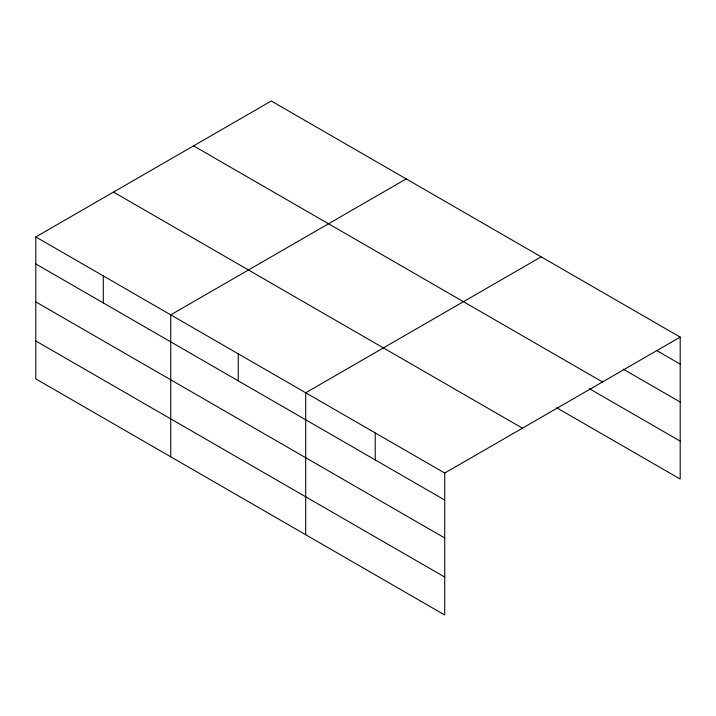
<?xml version="1.0" encoding="UTF-8"?>
<svg xmlns="http://www.w3.org/2000/svg" width="716" height="716" viewBox="0 0 716 716"><rect width="100%" height="100%" fill="white"/><g stroke="black" fill="none" stroke-linecap="round" stroke-linejoin="round"><path stroke-width="1.07" d="M444.734 537.985L444.734 473.043L35.8 236.942L35.8 378.898L444.734 614.999L444.734 537.985L35.8 301.892M556.609 407.708L680.2 479.058L680.2 337.102L271.266 101.001L35.8 236.942M406.214 178.911L170.748 314.852L170.748 456.817M541.162 256.82L305.696 392.771L305.696 534.727M444.734 473.043L680.2 337.102M657.028 350.733L680.2 364.113M623.233 369.152L680.2 402.043M193.562 145.858L602.496 381.959M589.438 388.725L680.2 441.128M113.504 192.076L522.438 428.177M35.8 263.953L444.734 500.054M35.8 340.968L444.734 577.069M375.22 432.903L375.22 459.914M238.222 353.811L238.222 380.822M103.274 275.902L103.274 302.913"/></g></svg>
